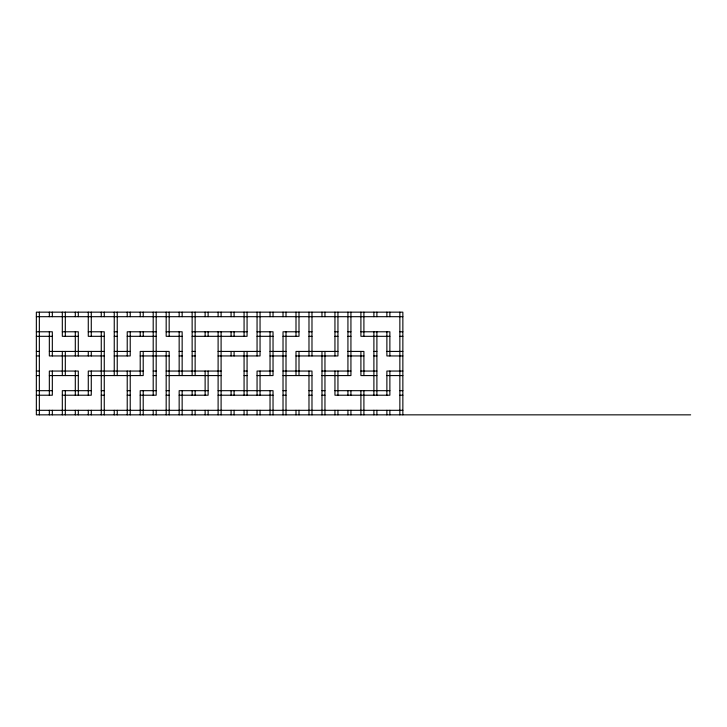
<?xml version="1.0" encoding="UTF-8"?>
<svg xmlns="http://www.w3.org/2000/svg" width="727" height="727" viewBox="0 0 727 727"><rect width="100%" height="100%" fill="white"/><g stroke="black" fill="none" stroke-linecap="round" stroke-linejoin="round"><path stroke-width="1.09" d="M36.35 316.69L402.858 316.69M36.35 331.785L52.326 331.785L52.326 355.948M62.313 331.785L78.298 331.785L78.298 355.948M88.276 331.785L104.261 331.785L104.261 414.844M114.248 331.785L117.238 331.785M156.187 331.785L127.225 331.785L127.225 355.948M166.174 331.785L182.15 331.785L182.15 375.577M192.137 331.785L247.071 331.785M257.058 331.785L273.034 331.785L273.034 375.577L257.058 375.577M298.997 331.785L283.021 331.785L283.021 414.844M308.984 331.785L311.983 331.785M334.947 331.785L337.946 331.785M347.933 331.785L350.932 331.785M360.91 331.785L389.872 331.785L389.872 355.948M399.859 331.785L402.858 331.785M36.35 336.319L52.326 336.319M78.298 336.319L62.313 336.319L62.313 312.156M104.261 336.319L88.276 336.319L88.276 312.156M114.248 336.319L117.238 336.319M127.225 336.319L156.187 336.319M182.15 336.319L166.174 336.319L166.174 312.156M192.137 336.319L247.071 336.319L247.071 312.156M257.058 336.319L273.034 336.319M283.021 336.319L298.997 336.319L298.997 312.156M308.984 336.319L311.983 336.319M334.947 336.319L337.946 336.319M347.933 336.319L350.932 336.319M389.872 336.319L360.91 336.319L360.91 312.156M399.859 336.319L402.858 336.319M36.35 351.423L39.349 351.423M49.336 351.423L104.261 351.423M114.248 351.423L130.224 351.423M179.16 351.423L182.15 351.423M192.137 351.423L195.136 351.423M218.109 351.423L260.048 351.423M270.035 351.423L286.011 351.423M337.946 351.423L295.998 351.423L295.998 375.577M347.933 351.423L363.909 351.423L363.909 375.577M373.896 351.423L376.895 351.423M386.882 351.423L402.858 351.423M36.35 355.948L39.349 355.948M104.261 355.948L49.336 355.948L49.336 331.785M114.248 355.948L130.224 355.948L130.224 331.785M140.211 355.948L169.173 355.948M179.16 355.948L182.15 355.948M192.137 355.948L195.136 355.948M218.109 355.948L260.048 355.948L260.048 312.156M270.035 355.948L286.011 355.948M295.998 355.948L337.946 355.948L337.946 312.156M347.933 355.948L363.909 355.948M373.896 355.948L376.895 355.948M402.858 355.948L386.882 355.948L386.882 331.785M36.35 371.052L39.349 371.052M143.21 371.052L88.276 371.052L88.276 395.215M153.197 371.052L156.187 371.052M166.174 371.052L221.099 371.052M244.072 371.052L247.071 371.052M273.034 371.052L257.058 371.052L257.058 395.215M283.021 371.052L311.983 371.052L311.983 414.844M321.97 371.052L350.932 371.052M360.91 371.052L376.895 371.052M402.858 371.052L386.882 371.052L386.882 395.215M36.35 375.577L39.349 375.577M49.336 375.577L78.298 375.577M88.276 375.577L143.21 375.577L143.21 351.423M153.197 375.577L156.187 375.577M166.174 375.577L221.099 375.577M244.072 375.577L247.071 375.577M283.021 375.577L311.983 375.577M321.97 375.577L350.932 375.577L350.932 312.156M376.895 375.577L360.91 375.577L360.91 351.423M386.882 375.577L402.858 375.577M36.35 390.681L52.326 390.681M91.275 390.681L62.313 390.681L62.313 414.844M101.262 390.681L104.261 390.681M127.225 390.681L130.224 390.681M156.187 390.681L140.211 390.681L140.211 414.844M166.174 390.681L169.173 390.681M208.122 390.681L179.16 390.681L179.16 414.844M218.109 390.681L273.034 390.681L273.034 414.844M283.021 390.681L286.011 390.681M308.984 390.681L311.983 390.681M321.97 390.681L324.96 390.681M334.947 390.681L389.872 390.681M399.859 390.681L402.858 390.681M36.35 395.215L52.326 395.215L52.326 371.052M62.313 395.215L91.275 395.215L91.275 371.052M101.262 395.215L104.261 395.215M127.225 395.215L130.224 395.215M140.211 395.215L156.187 395.215L156.187 312.156M166.174 395.215L169.173 395.215M179.16 395.215L208.122 395.215L208.122 371.052M218.109 395.215L273.034 395.215M283.021 395.215L286.011 395.215M308.984 395.215L311.983 395.215M321.97 395.215L324.96 395.215M399.859 395.215L402.858 395.215M36.35 410.31L402.858 410.31M690.65 414.844L36.35 414.844L36.35 312.156L402.858 312.156L402.858 414.844M399.859 312.156L399.859 414.844M389.872 312.156L389.872 316.69M389.872 371.052L389.872 395.215L334.947 395.215L334.947 371.052M389.872 410.31L389.872 414.844M386.882 312.156L386.882 316.69M386.882 410.31L386.882 414.844M376.895 312.156L376.895 316.69M376.895 331.785L376.895 395.215M376.895 410.31L376.895 414.844M373.896 312.156L373.896 316.69M373.896 331.785L373.896 395.215M373.896 410.31L373.896 414.844M363.909 312.156L363.909 336.319M363.909 390.681L363.909 414.844M360.91 390.681L360.91 414.844M350.932 390.681L350.932 395.215M350.932 410.31L350.932 414.844M347.933 312.156L347.933 375.577M347.933 390.681L347.933 395.215M347.933 410.31L347.933 414.844M337.946 371.052L337.946 395.215M337.946 410.31L337.946 414.844M334.947 312.156L334.947 355.948M334.947 410.31L334.947 414.844M324.96 312.156L324.96 316.69M324.96 351.423L324.96 414.844M321.97 312.156L321.97 316.69M321.97 351.423L321.97 414.844M311.983 312.156L311.983 355.948M308.984 312.156L308.984 355.948M308.984 371.052L308.984 414.844M298.997 351.423L298.997 375.577M298.997 410.31L298.997 414.844M295.998 312.156L295.998 336.319M295.998 410.31L295.998 414.844M286.011 312.156L286.011 316.69M286.011 331.785L286.011 414.844M283.021 312.156L283.021 316.69M273.034 312.156L273.034 316.69M270.035 312.156L270.035 316.69M270.035 331.785L270.035 375.577M270.035 390.681L270.035 414.844M260.048 371.052L260.048 395.215M260.048 410.31L260.048 414.844M257.058 312.156L257.058 355.948M257.058 410.31L257.058 414.844M247.071 351.423L247.071 395.215M247.071 410.31L247.071 414.844M244.072 312.156L244.072 336.319M244.072 351.423L244.072 395.215M244.072 410.31L244.072 414.844M234.085 312.156L234.085 316.69M234.085 331.785L234.085 336.319M234.085 351.423L234.085 355.948M234.085 390.681L234.085 395.215M234.085 410.31L234.085 414.844M231.086 312.156L231.086 316.69M231.086 331.785L231.086 336.319M231.086 351.423L231.086 355.948M231.086 390.681L231.086 395.215M231.086 410.31L231.086 414.844M221.099 312.156L221.099 316.69M221.099 331.785L221.099 414.844M218.109 312.156L218.109 316.69M218.109 331.785L218.109 414.844M208.122 312.156L208.122 316.69M208.122 331.785L208.122 336.319M208.122 410.31L208.122 414.844M205.123 312.156L205.123 316.69M205.123 331.785L205.123 336.319M205.123 371.052L205.123 395.215M205.123 410.31L205.123 414.844M195.136 312.156L195.136 375.577M195.136 390.681L195.136 395.215M195.136 410.31L195.136 414.844M192.137 312.156L192.137 375.577M192.137 390.681L192.137 395.215M192.137 410.31L192.137 414.844M182.15 312.156L182.15 316.69M182.15 390.681L182.15 414.844M179.16 312.156L179.16 316.69M179.16 331.785L179.16 375.577M169.173 312.156L169.173 336.319M169.173 414.844L169.173 351.423L140.211 351.423L140.211 375.577M166.174 351.423L166.174 414.844M156.187 410.31L156.187 414.844M153.197 312.156L153.197 395.215M153.197 410.31L153.197 414.844M143.21 312.156L143.21 316.69M143.21 331.785L143.21 336.319M143.21 390.681L143.21 414.844M140.211 312.156L140.211 316.69M140.211 331.785L140.211 336.319M130.224 312.156L130.224 316.69M130.224 371.052L130.224 414.844M127.225 312.156L127.225 316.69M127.225 371.052L127.225 414.844M117.238 312.156L117.238 375.577M117.238 410.31L117.238 414.844M114.248 312.156L114.248 375.577M114.248 410.31L114.248 414.844M104.261 312.156L104.261 316.69M101.262 312.156L101.262 316.69M101.262 331.785L101.262 414.844M91.275 312.156L91.275 336.319M91.275 351.423L91.275 355.948M91.275 410.31L91.275 414.844M88.276 351.423L88.276 355.948M88.276 410.31L88.276 414.844M78.298 312.156L78.298 316.69M78.298 395.215L78.298 371.052L49.336 371.052L49.336 395.215M78.298 410.31L78.298 414.844M75.299 312.156L75.299 316.69M75.299 331.785L75.299 355.948M75.299 371.052L75.299 395.215M75.299 410.31L75.299 414.844M65.312 312.156L65.312 336.319M65.312 351.423L65.312 375.577M65.312 390.681L65.312 414.844M62.313 351.423L62.313 375.577M52.326 312.156L52.326 316.69M52.326 410.31L52.326 414.844M49.336 312.156L49.336 316.69M49.336 410.31L49.336 414.844M39.349 312.156L39.349 414.844"/></g></svg>
